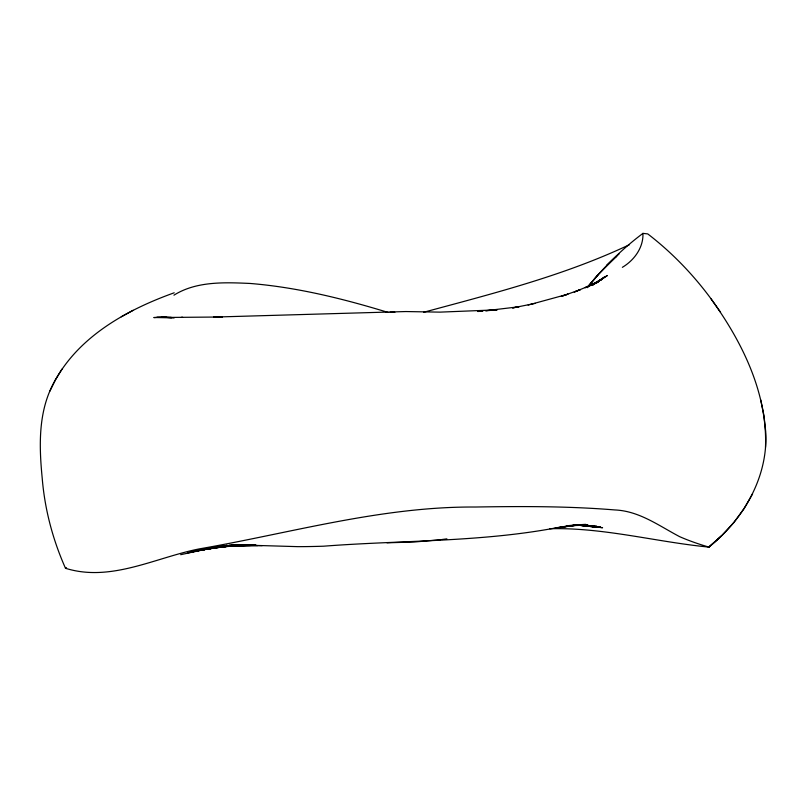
<?xml version="1.0" encoding="UTF-8"?>
<svg xmlns="http://www.w3.org/2000/svg" width="806" height="806" viewBox="0 0 806 806"><rect width="100%" height="100%" fill="white"/><g stroke="black" fill="none" stroke-linecap="round" stroke-linejoin="round"><path stroke-width="1.21" d="M765.499 447.27C767.584 393.459 742.457 342.5 711.708 299.812L711.144 298.955C693.14 274.503 671.831 252.409 647.742 233.901L642.946 233.377C622.111 248.963 603.452 267.401 587.181 287.682M549.803 528.736C603.412 527.315 656.165 541.975 708.817 547.083C743.565 519.487 768.4 476.749 765.7 431.422L763.967 415.644L760.743 399.937M174.217 292.79C127.388 309.575 79.492 335.87 54.838 380.966C38.003 410.445 39.01 445.426 42.204 478.109C44.733 509.271 52.793 539.738 65.498 568.28C110.885 582.446 155.437 557.53 199.273 548.896C290.986 533.028 381.51 506.41 475.328 507.024C521.814 506.249 568.411 506.138 614.777 509.936C639.229 510.944 658.885 525.764 679.649 536.665C689.13 540.826 698.953 544.191 708.817 547.083L721.441 535.869L733.349 523.054M49.901 391.112L55.402 379.838L61.961 369.128M752.572 493.907L744.099 508.646L733.611 522.842M587.383 287.45L597.851 274.917M588.632 285.828L598.264 274.675L616.721 255.986L606.676 265.547L616.721 255.986M708.796 547.254L721.441 535.869M615.542 257.084L619.018 254.071M598.213 281.757L601.044 279.329L596.843 282.725M596.944 282.684L604.52 276.992L592.551 285.183L607.371 275.501L598.808 281.082M622.363 267.33C634.221 260.267 643.531 247.603 642.946 233.377M173.945 295.177C196.352 281.103 224.602 282.322 250.031 283.45C296.951 287.268 342.973 298.653 387.898 312.375M600.974 279.652L594.052 283.783L601.478 279.511L586.365 287.43L599.573 280.76L585.146 287.722L591.141 285.062L574.215 292.054L580.391 289.646L561.339 296.376L567.958 294.17L528.152 305.051M65.498 568.28L66.525 567.706M121.283 316.788L133.161 310.31M629.506 244.671C564.099 275.592 493.403 293.434 423.795 312.234M561.873 526.741C483.56 542.357 403 540.06 323.649 546.196A127.177 14.065 -4.4 0 1 297.817 546.649L251.009 545.269M180.675 554.689L211.525 548.06L237.236 544.957L213.207 547.647M187.627 552.886L203.243 549.49L230.224 545.42L220.532 546.68L227.836 545.914M189.128 552.553L211.071 548.151L234.999 545.41L203.243 549.49M535.275 303.368L512.545 307.932L519.064 306.764L485.333 310.763M191.496 551.606L227.191 545.34L202.306 549.198L220.461 546.075M195.395 551.092L209.258 547.999M193.218 551.465L219.947 546.921L215.313 547.435L227.806 546.115L255.381 545.299C235.987 544.937 216.552 546.609 197.561 550.619L226.546 546.166L242.092 545.078L221.046 546.811L249.175 544.927L222.194 546.549L248.399 545.118L218.829 547.072L195.798 551.022M197.561 550.619L226.577 546.236L255.955 545.007M553.813 528.484L578.103 524.897M203.868 549.38L218.829 547.072L240.087 545.289M569.489 525.804L561.026 526.973L579.192 525.028L587.917 524.887L569.419 525.552L587.161 525.119L570.648 525.663L579.192 525.028M441.94 539.516L446.867 538.861M211.071 548.151L226.546 546.166M576.945 524.887L556.241 528.001L575.333 524.978L585.67 524.353M440.822 539.647L414.254 542.025L387.021 542.811M482.824 311.005L477.817 311.479L482.653 311.066M486.29 310.753L497.181 309.826L439.975 312.134L405.841 311.549L213.59 317.09L222.345 316.99L153.825 317.554L163.034 317.09L174.096 317.997M181.451 317.312L182.569 317.262M229.992 545.833L257.628 545.581M235.402 545.652L262.182 545.642M575.333 525.18L586.033 525.2L575.333 525.18L576.985 525.149M166.61 317.363L161.341 317.322L171.396 317.463L156.717 317.403L171.839 317.745M250.414 545.42L237.82 545.42L250.414 545.42L242.898 545.4M390.084 312.254L394.849 312.325M582.577 525.139L584.501 525.2M579.796 525.099L587.272 525.462L582.113 525.129M580.552 525.089L600.53 527.084L596.833 526.671M580.753 525.099L587.01 525.532L580.945 525.079M580.552 525.119L602.586 527.718L580.411 525.069L582.909 525.24M580.38 525.079L596.893 526.358L584.35 525.28L594.022 526.117M580.32 525.059L597.78 527.074L582.728 525.26M579.182 525.159L596.239 527.215L580.038 525.22M577.59 525.089L589.539 526.409L577.459 525.079M720.534 312.174L711.144 298.955M205.943 548.795L198.689 550.135L233.941 544.755L205.943 548.795"/></g></svg>
